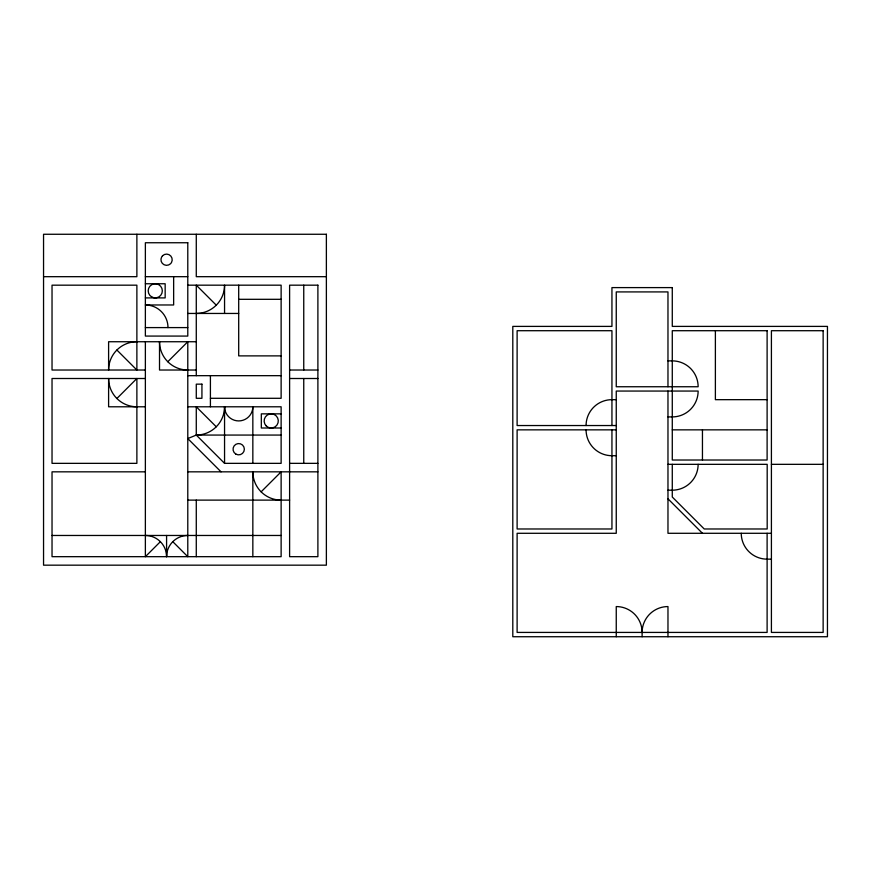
<?xml version="1.0" encoding="UTF-8"?>
<svg xmlns="http://www.w3.org/2000/svg" width="871" height="871" viewBox="0 0 871 871"><rect width="100%" height="100%" fill="white"/><g stroke="black" fill="none" stroke-linecap="round" stroke-linejoin="round"><path stroke-width="1.31" d="M116.888 398.504L136.878 378.504L136.878 463.35L52.031 463.35L52.031 378.504L145.37 378.504M167.787 361.737L187.788 341.737L187.788 556.678L172.796 541.686M160.362 541.686L145.37 556.678L145.37 341.737M261.126 491.832L281.126 471.832L281.126 556.678L52.031 556.678L52.031 471.832L145.37 471.832M281.126 435.065L196.28 435.065L187.788 438.581L221.038 471.832M43.55 276.684L136.878 276.684L136.878 234.266M145.37 276.684L187.788 276.684M326.375 276.684L196.28 276.684L196.28 234.266M145.37 283.761L165.163 283.761L165.163 297.904L145.37 297.904M187.788 285.176L281.126 285.176L281.126 398.297L210.412 398.297M238.698 299.308L281.126 299.308M187.788 313.451L238.698 313.451M145.37 327.594L187.788 327.594M196.28 341.737L108.603 341.737L108.603 370.023A28.286 28.286 0 0 1 136.878 341.737M281.126 355.88L238.698 355.88L238.698 285.176M667.97 360.877L672.281 360.877A25.858 25.858 0 0 1 698.139 386.746L616.254 386.746L616.254 291.916L667.97 291.916L667.97 386.746M145.37 370.023L52.031 370.023L52.031 285.176L136.878 285.176L136.878 370.023L116.888 350.022M196.28 370.023L159.513 370.023L159.513 341.737A28.286 28.286 0 0 0 187.788 370.023M289.608 370.023L317.893 370.023M187.788 375.673L281.126 375.673M289.608 378.504L317.893 378.504M616.254 399.669L611.943 399.669A25.858 25.858 0 0 0 586.074 425.538M767.111 399.669L715.385 399.669L715.385 330.708M145.37 406.79L108.603 406.79L108.603 378.504A28.286 28.286 0 0 0 136.878 406.79M187.788 406.79L281.126 406.79L281.126 463.35L224.555 463.35L196.28 435.065L196.28 406.79L216.269 426.779M281.126 413.856L261.322 413.856L261.322 427.999L281.126 427.999M667.97 416.915L672.281 416.915A25.858 25.858 0 0 0 698.139 391.057L616.254 391.057L616.254 533.292L517.113 533.292L517.113 632.422L767.111 632.422L767.111 533.292M616.254 425.538L517.113 425.538L517.113 330.708L611.943 330.708L611.943 425.538M616.254 429.849L517.113 429.849L517.113 528.98L611.943 528.98L611.943 429.849M672.281 429.849L767.111 429.849M616.254 455.707L611.943 455.707A25.858 25.858 0 0 1 586.074 429.849M289.608 463.35L317.893 463.35M667.97 464.33L767.188 464.33L767.188 528.98L704.236 528.98L672.281 497.025L672.281 464.33M771.412 464.33L823.139 464.33M187.788 471.832L317.893 471.832M667.97 490.188L672.281 490.188A25.858 25.858 0 0 0 698.139 464.33M187.788 500.117L289.608 500.117M771.412 533.292L667.97 533.292L667.97 391.057M52.031 535.469L281.126 535.469M771.412 559.149L767.111 559.149A25.858 25.858 0 0 1 741.243 533.292M667.97 498.811L702.451 533.292M216.269 305.166L196.28 285.176L196.28 375.673M702.451 429.849L702.451 460.019M667.97 636.734L667.97 606.564A25.858 25.858 0 0 0 642.112 632.422L642.112 636.734M616.254 636.734L616.254 606.564A25.858 25.858 0 0 1 642.112 632.422M303.75 285.176L303.75 370.023M303.75 378.504L303.75 463.35M252.84 463.35L252.84 406.79A14.143 14.143 0 0 1 238.698 420.922A14.143 14.143 0 0 1 224.555 406.79A28.286 28.286 0 0 1 196.28 435.065M252.84 556.678L252.84 471.832A28.286 28.286 0 0 0 281.126 500.117M224.555 313.451L224.555 285.176A28.286 28.286 0 0 1 196.28 313.451M224.555 406.79L224.555 463.35M210.412 375.673L210.412 406.79M196.28 500.117L196.28 556.678M173.645 276.684L173.645 304.97L145.37 304.97A22.624 22.624 0 0 1 167.994 327.594M166.579 535.469L166.579 556.678A21.209 21.209 0 0 0 145.37 535.469M166.579 556.678A21.209 21.209 0 0 1 187.788 535.469M162.583 255.715L161.679 256.891A5.662 5.662 0 0 0 170.574 263.717L171.478 262.541A5.662 5.662 0 0 0 162.583 255.715M326.375 234.266L43.55 234.266L43.55 565.17L326.375 565.17L326.375 234.266M187.788 242.748L145.37 242.748L145.37 336.075L187.788 336.075L187.788 242.748M317.893 285.176L289.608 285.176L289.608 556.678L317.893 556.678L317.893 285.176M672.281 287.604L611.943 287.604L611.943 326.396L512.801 326.396L512.801 636.734L827.45 636.734L827.45 326.396L672.281 326.396L672.281 287.604M767.111 330.708L672.281 330.708L672.281 460.019L767.111 460.019L767.111 330.708M823.139 330.708L771.412 330.708L771.412 632.422L823.139 632.422L823.139 330.708M201.93 384.155L196.28 384.155L196.28 398.297L201.93 398.297L201.93 384.155M266.221 425.93A7.066 7.066 0 0 0 278.056 422.762A7.066 7.066 0 0 0 269.389 414.095A7.066 7.066 0 0 0 266.221 425.93M235.867 454.107A5.662 5.662 0 0 0 244.359 449.207A5.662 5.662 0 0 0 235.867 444.308A5.662 5.662 0 0 0 235.867 454.107M151.728 296.957A7.066 7.066 0 0 0 162.333 290.827A7.066 7.066 0 0 0 151.728 284.708A7.066 7.066 0 0 0 151.728 296.957"/></g></svg>
